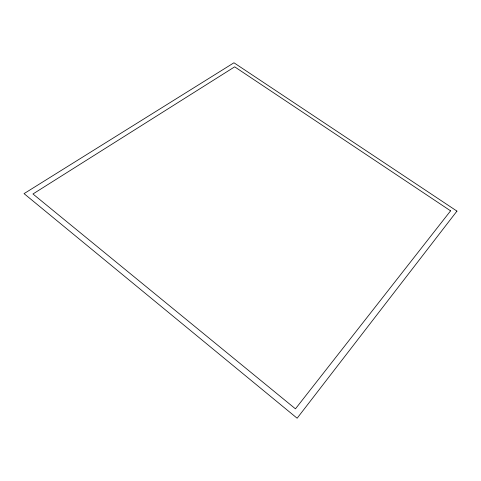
<?xml version="1.0" encoding="UTF-8"?>
<svg xmlns="http://www.w3.org/2000/svg" width="481" height="481" viewBox="0 0 481 481"><rect width="100%" height="100%" fill="white"/><g stroke="black" fill="none" stroke-linecap="round" stroke-linejoin="round"><path stroke-width="0.72" d="M456.95 211.111L297.132 418.223L24.05 193.627L233.958 62.777L456.95 211.111M450.583 210.852L295.46 408.826L32.955 193.981L234.68 66.835L450.583 210.852"/></g></svg>
